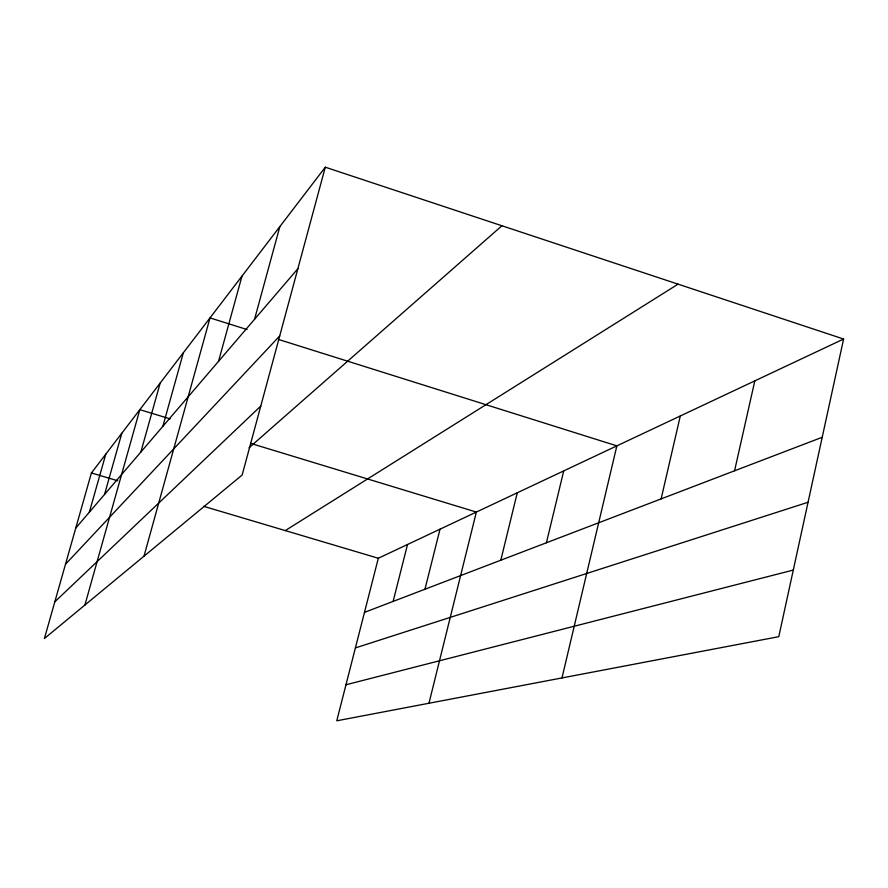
<?xml version="1.0" encoding="UTF-8"?>
<svg xmlns="http://www.w3.org/2000/svg" width="888" height="888" viewBox="0 0 888 888"><rect width="100%" height="100%" fill="white"/><g stroke="black" fill="none" stroke-linecap="round" stroke-linejoin="round"><path stroke-width="1.33" d="M843.6 339.038L778.787 636.674L336.763 720.801L378.321 558.252L843.6 339.038L325.286 167.199L91.42 472.949L44.4 638.528L242.147 475.036L325.286 167.199M734.565 470.795L754.811 380.874M661.127 498.89L680.297 415.984M561.993 677.933L616.86 445.865L278.832 339.549M546.42 542.757L563.725 470.906M500.799 560.217L517.282 492.785M428.971 703.252L476.357 512.065L250.538 443.345M424.964 589.221L440.015 529.192M393.118 601.398L407.525 544.499M254.556 319.28L279.842 226.618M218.548 361.316L242.002 276.079M144 556.177L210.012 317.904L247.064 329.559M140.859 452.036L160.173 383.061M162.848 426.373L183.35 352.758M84.893 605.05L139.827 409.657L170.141 418.881M89.366 512.165L105.794 454.145M104.54 494.45L121.823 433.189M75.769 528.038L297.88 268.698M65.49 564.257L279.72 335.93M54.823 601.82L260.772 406.071M249.117 447.707L501.92 225.763M285.281 530.591L678.055 284.16M364.491 612.354L822.21 437.273M355.4 647.907L808.047 502.275M345.965 684.77L793.284 570.074M91.42 472.949L117.804 480.797M203.563 506.293L378.321 558.252"/></g></svg>
